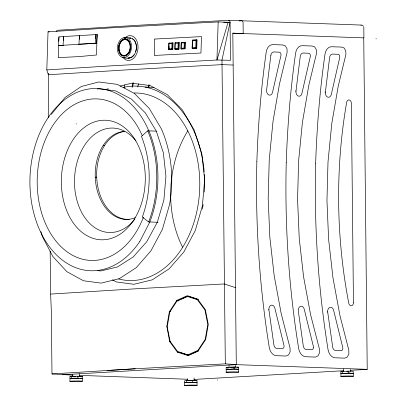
<?xml version="1.0" encoding="UTF-8"?>
<svg xmlns="http://www.w3.org/2000/svg" width="406" height="406" viewBox="0 0 406 406"><rect width="100%" height="100%" fill="white"/><g stroke="black" fill="none" stroke-linecap="round" stroke-linejoin="round"><path stroke-width="0.61" d="M233.151 65.031L222.026 64.63L131.696 69.568L48.319 74.75L46.812 69.918L48.03 31.841L112.629 27.75L199.97 22.873L218.164 21.924L228.421 22.294M63.524 40.285L63.64 36.56L97.207 34.515L96.42 55.003L78.835 56.607L58.342 57.632L58.642 45.614L63.361 45.305L58.327 45.584L58.946 36.87L63.64 36.56L63.047 45.269L95.466 43.285L95.161 43.249L95.917 34.596L95.725 38.321M79.388 39.27L79.51 35.53L78.926 44.224L79.231 44.259M172.824 49.41L168.734 49.578L168.942 43.087L173.027 42.919L172.824 49.41L168.734 49.578L168.942 43.087L169.221 43.122M169.013 49.613L169.104 46.66M172.748 42.884L172.545 49.37L171.824 48.74L171.992 43.488L173.027 42.919M178.995 49.08L174.905 49.248L175.113 42.757L179.198 42.594L178.995 49.08L174.905 49.248L175.113 42.757L175.392 42.792M178.919 42.554L178.716 49.045L177.995 48.416L178.163 43.163L179.198 42.594M185.095 48.75L181.04 48.923L181.249 42.432L185.298 42.265L185.095 48.75L181.04 48.923L181.249 42.432L181.528 42.468M185.019 42.229L184.811 48.715L184.096 48.086L184.258 42.833L185.298 42.265M196.768 48.126L192.17 48.329L192.429 40.158L197.027 39.961L196.768 48.126L192.449 48.365L192.17 48.329L192.429 40.158L197.027 39.961M192.53 45.853L192.652 42.082M195.768 47.461L195.991 40.534L196.748 39.925L196.489 48.091L195.768 47.461L192.363 47.649M218.164 21.924L216.946 60.007L111.411 65.828L46.812 69.918M58.794 41.245L58.946 36.87M124.332 39.549L124.424 37.58M125.403 37.555L125.312 39.524L125.88 39.494A8.145 5.684 -83.3 0 1 130.179 49.517A8.145 5.684 -83.3 0 1 122.226 55.12M125.652 39.499L125.708 37.55M129.717 42.29A8.48 5.917 -83.3 0 0 127.398 39.692L125.89 39.149L125.738 37.646M97.207 34.515L96.455 43.173L96.755 43.209L78.926 44.224M124.398 87.945L124.779 84.844M295.994 91.045L300.247 56.363A4.41 3.136 86.7 0 1 303.292 53.019L308.804 53.252L309.763 53.78L310.357 54.983L310.357 56.419L301.988 93.091A4.293 3.055 86.7 0 1 298.4 96.1A4.293 3.055 86.7 0 1 295.994 91.045L295.558 91.071M325.384 92.101L329.631 57.419A4.41 3.136 86.7 0 1 332.676 54.079L338.188 54.308L339.152 54.84L339.741 56.043L339.746 57.474L331.372 94.146A4.293 3.055 86.7 0 1 327.789 97.156A4.293 3.055 86.7 0 1 325.384 92.101L324.947 92.126M148.418 87.381L148.728 84.869M148.855 87.356L149.164 84.844M166.724 326.845L169.353 311.732L176.843 300.338L187.191 295.73L197.626 299.131L205.345 309.631L208.283 324.424L205.659 339.538L198.169 350.926L187.821 355.539L177.386 352.134L169.667 341.634L166.932 326.83M132.041 87.163L133.021 82.875M132.478 87.138L133.457 82.849M123.079 57.51C129.753 60.022 135.589 56.023 136.269 49.212A10.079 7.059 -83.2 0 0 134.01 40.006C131.458 37.357 127.398 37.677 124.003 37.596A10.079 7.034 -83.3 0 0 118.258 53.084A10.079 7.034 -83.3 0 0 130.174 52.765A10.079 7.034 -83.3 0 0 125.85 37.545M135.675 51.755L136.284 49.212A10.079 7.034 -83.3 0 0 133.995 40.001L132.468 38.737M137.761 86.96L138.497 83.895M363.746 37.895L367.217 369.348L236.287 364.639L225.33 363.842L221.975 60.017L230.065 22.239L228.096 22.279L216.946 60.007L230.461 60.306L230.065 22.239A2.025 1.421 -87.9 0 0 228.619 20.3L139.933 25.172L57.566 30.267A2.025 1.421 -87.9 0 0 56.348 31.348M82.235 378.463L74.592 378.174L69.959 378.585L79.14 378.189M184.694 382.711L192.617 382.269L196.971 382.594M238.454 369.364L234.1 369.039L226.178 369.48L234.1 369.039L238.51 369.206M353.19 373.49L348.83 373.165L340.913 373.606L348.83 373.165L353.245 373.332M197.966 299.4L188.973 296.466L187.202 296.405L177.087 300.912L169.769 312.036L167.221 326.916L170.073 341.273L177.62 351.54L187.811 354.859L189.587 354.925L198.575 350.921M134.122 54.764L133.259 55.942A10.079 7.034 -83.3 0 1 127.941 58.068M76.15 124.003L76.374 123.723M51.334 114.335L65.056 97.496L81.378 86.468L98.77 81.982L117.273 84.372L134.401 93.456L149.403 108.62L161.339 128.829A102.165 76.135 -87.6 0 1 169.505 204.756L162.37 229.441L150.925 250.847L136.259 267.65L119.344 278.658L101.038 283.119L83.448 280.754L66.914 271.69L52.881 256.562L42.305 236.439L40.95 231.664M139.791 241.514L149.824 221.986A91.208 63.97 -87.9 0 0 148.87 130.884M156.381 131.153L147.713 130.844L141.461 136.396C151.641 162.121 151.626 191.155 142.308 217.129L148.667 221.945L157.964 222.28M179.193 300.146L188.394 296.05M187.811 354.859L197.92 350.358L205.243 339.223L207.811 324.45L204.934 309.991L197.392 299.729L187.202 296.405M124.409 39.189L122.845 39.813A8.48 5.917 -83.3 0 0 119.12 50.943A8.48 5.917 -83.3 0 0 126.672 55.307M120.11 86.148L131.681 83.159L150.149 85.554L167.277 94.639L182.279 109.803L194.215 130.011L201.843 153.879L204.634 179.777L202.391 205.938L195.266 230.583L183.801 252.03L169.135 268.833L152.22 279.841L133.914 284.301L116.324 281.937L112.467 279.82M97.404 89.081L98.633 88.767L115.669 90.924L131.483 99.135L145.312 112.853L156.31 131.153L156.858 132.803L163.354 152.768L165.937 176.224L163.887 199.925L163.09 202.69L157.33 222.255L146.764 241.697L133.204 256.932L117.578 266.92L100.698 270.975L97.658 270.579M79.221 376.463L79.561 376.377L78.972 376.301M128.403 58.058L131.194 57.449M69.989 381.407L69.939 376.56L71.695 376.255L82.271 376.286L82.322 381.132M80.52 376.59L82.271 376.286L79.363 376.352L79.332 373.814M238.54 372.028L238.489 367.181L234.074 367.014L226.157 367.455L226.208 372.302M197.057 385.258L197.006 380.412L192.591 380.244L184.674 380.686L184.725 385.533M195.839 380.615L197.006 380.412L194.098 380.478L194.068 377.94M185.278 382.609L197.027 382.437M353.276 376.154L353.225 371.307L348.81 371.14L340.893 371.581L340.944 376.428M72.699 375.124L51.983 373.941L51.318 310.407L50.618 294.076L133.99 288.894L224.32 283.956L235.48 287.631M51.983 373.941L135.259 368.765L225.33 363.842M107.204 370.5L135.259 368.765M239.124 20.914L241.646 20.767A2.025 1.421 -87.9 0 1 243.087 22.711L243.204 33.541L232.816 33.185L236.287 364.639L62.58 374.763M48.304 74.755L48.304 73.598L48.766 117.608M268.473 309.839L268.909 309.814A4.319 3.07 86.7 0 1 271.259 305.216A4.319 3.07 86.7 0 1 274.862 308.2L284.007 345.501L284.058 346.831L283.596 347.962L282.759 348.546L276.684 348.368A4.055 2.888 86.7 0 1 273.893 344.831L268.909 309.814M327.246 311.955L327.683 311.93A4.319 3.07 86.7 0 1 330.032 307.332A4.319 3.07 86.7 0 1 333.636 310.311L342.781 347.617L342.831 348.947L342.37 350.079L341.532 350.657L335.457 350.479A4.055 2.888 86.7 0 1 332.666 346.942L327.683 311.93M194.144 379.432L343.846 370.708M350.165 370.343L367.217 369.348M223.696 22.523L228.096 22.279M181.233 48.243L184.096 48.086M192.581 40.717L195.991 40.534M181.401 42.99L184.258 42.833M169.104 43.645L171.992 43.488M175.275 43.315L178.163 43.163M168.937 48.898L171.824 48.74M175.108 48.568L177.995 48.416M124.678 37.677L124.145 37.591L124.074 39.113A8.541 5.958 -83.3 0 0 119.207 52.237A8.541 5.958 -83.3 0 0 129.301 51.963A8.541 5.958 -83.3 0 0 125.637 39.067L125.89 39.149M130.57 38.108L129.524 38.134L130.712 38.103M230.385 367.207L235.581 367.247L235.561 365.349M75.861 376.266L72.654 376.469L72.831 374.596M227.324 367.43L226.157 367.455L227.421 367.506M236.744 367.222L238.489 367.181M69.939 376.56L72.852 376.494M342.639 371.546L340.893 371.581L342.786 371.657M103.114 145.561L104.565 145.536M95.253 177.199L96.699 177.173M346.815 371.287L348.571 371.282M360.924 25.06L362.36 25.314L363.583 26.278M228.619 20.3L361.299 25.07M232.816 33.185L363.923 37.885L363.812 27.05M48.03 31.841L49.238 31.881M197.392 299.729L198.575 299.77M176.843 300.338L178.62 300.404M177.087 300.912L178.275 300.953M169.353 311.732L170.535 311.772M169.667 341.634L170.85 341.674M177.386 352.134L179.163 352.2L189.013 355.412M79.657 375.377L187.821 379.265M80.403 378.24L82.291 378.311M145.115 87.046L153.955 87.442M58.327 45.584L58.642 45.614M194.291 380.503L187.389 380.595L187.567 378.722M376.088 38.474L376.093 38.885M350.297 369.475L350.312 371.373M348.81 371.14L348.83 373.165M343.583 368.958L343.608 371.495M342.644 371.277L342.664 373.302M234.074 367.014L234.1 369.039M229.05 365.491L229.07 367.394M227.908 367.151L227.933 369.176M217.514 379.783L217.52 380.194M192.591 380.244L192.617 382.269M186.425 380.381L186.45 382.406M77.861 376.118L77.881 378.138M71.695 376.255L71.715 378.275M50.166 251.218L50.618 294.076M134.259 92.964A93.842 66.807 -87.5 0 1 199.321 194.895A93.842 66.807 -87.5 0 1 118.638 278.958M123.394 87.407A100.744 71.725 -87.5 0 1 204.218 172.002M204.406 174.529A100.744 71.725 -87.5 0 1 204.451 192.094M203.142 204.599A100.744 71.725 -87.5 0 1 202.406 209.014M182.568 247.183A93.842 66.807 -87.5 0 1 187.851 130.788M120.988 54.094A8.145 5.684 -83.3 0 1 119.344 50.811M119.146 49.811A8.145 5.684 -83.3 0 1 119.151 46.654M119.628 44.599A8.145 5.684 -83.3 0 1 123.896 39.671M130.402 44.183A8.48 5.917 -83.3 0 1 130.605 45.223M130.103 50.648A8.48 5.917 -83.3 0 1 129.484 52.125M129.24 52.582A8.48 5.917 -83.3 0 1 128.687 53.425M122.719 57.043A12.464 8.719 -83.2 0 0 128.611 60.474A12.464 8.734 -83.2 0 0 138.045 47.553A12.464 8.734 -83.2 0 0 129.402 35.667A12.464 8.719 -83.2 0 0 125.084 37.712M139.771 241.463A91.172 63.945 -87.9 0 1 45.467 240.966A91.172 63.945 -87.9 0 1 56.459 107.138A91.172 63.945 -87.9 0 1 148.85 130.899M107.301 88.889A91.172 63.945 -87.9 0 1 108.544 88.97M143.46 217.169A80.824 56.688 -87.9 0 1 58.231 243.778A80.824 56.688 -87.9 0 1 56.561 120.262A80.824 56.688 -87.9 0 1 142.359 135.848M147.713 130.844A91.208 63.97 -87.9 0 1 148.667 221.945M134.883 219.21A52.252 36.647 -87.9 0 1 84.209 216.713A52.252 36.647 -87.9 0 1 85.164 144.399A52.252 36.647 -87.9 0 1 135.919 140.867M135.188 217.682A44.036 30.942 88.9 0 1 95.679 182.492A44.036 30.942 88.9 0 1 124.475 131.402M129.286 219.367A44.036 30.942 88.9 0 1 96.74 178.051A44.036 30.942 88.9 0 1 124.688 131.483M256.856 161.69C255.313 223.894 259.358 286.23 269.31 347.663A10.15 7.222 86.7 0 0 276.42 355.686L286.027 356.032L288.595 354.88L290.123 351.804L290.031 347.978L281.211 313.635L274.197 275.735L269.838 237.205L268.178 198.407L269.239 159.725L272.999 121.531L279.429 84.189L287.149 52.242L286.971 48.644L285.281 45.837L282.769 44.964L273.167 44.624A9.724 6.917 86.7 0 0 266.214 52.141C261.038 88.452 258.084 125.038 256.856 161.69M286.24 162.745C284.702 224.949 288.747 287.291 298.699 348.718A10.15 7.222 86.7 0 0 305.809 356.742L315.416 357.087L317.979 355.935L319.512 352.86L319.42 349.033L310.595 314.691L303.581 276.796L299.227 238.261L297.568 199.468L298.623 160.786L302.389 122.587L308.819 85.245L316.538 53.298L316.36 49.699L314.67 46.893L312.158 46.02L302.551 45.68A9.724 6.917 86.7 0 0 295.604 53.196C290.427 89.508 287.473 126.093 286.24 162.745M315.629 163.801C314.087 226.01 318.131 288.346 328.084 349.779A10.15 7.222 86.7 0 0 335.199 357.798L344.801 358.148L347.369 356.996L348.896 353.915L348.81 350.089L339.984 315.751L332.971 277.851L328.611 239.317L326.952 200.523L328.012 161.842L331.773 123.642L338.203 86.3L345.922 54.358L345.745 50.755L344.06 47.954L341.542 47.081L331.941 46.736A9.724 6.917 86.7 0 0 324.988 54.257C319.811 90.563 316.863 127.154 315.629 163.801M154.777 39.047L154.31 55.455L200.95 53.024L201.488 36.616L154.777 39.047M270.858 55.302L266.61 89.99A4.293 3.055 86.7 0 0 269.016 95.045A4.293 3.055 86.7 0 0 272.599 92.035L280.972 55.358L280.967 53.927L280.379 52.724L279.414 52.191L273.903 51.963A4.41 3.136 86.7 0 0 270.858 55.302M313.447 347.886L312.98 349.018L312.148 349.602L306.073 349.424A4.055 2.888 86.7 0 1 303.282 345.887L298.293 310.869A4.319 3.07 86.7 0 1 300.643 306.271A4.319 3.07 86.7 0 1 304.251 309.255L313.396 346.557L313.447 347.886M125.576 39.519L124.094 39.56A8.09 5.643 -83.3 0 0 119.486 51.983A8.09 5.643 -83.3 0 0 129.047 51.729A8.09 5.643 -83.3 0 0 125.576 39.519M353.448 302.526L351.363 103.363A3.349 2.38 86.7 0 0 349.241 99.972A3.349 2.38 86.7 0 0 346.658 102.363A403.534 287.006 86.7 0 0 348.764 303.191A3.349 2.38 86.7 0 0 351.398 305.769A3.349 2.38 86.7 0 0 353.448 302.526M186.318 385.649A6.354 0.299 -0.6 0 0 197.001 385.411A6.354 0.299 -0.6 0 0 189.353 385.121A6.354 0.299 -0.6 0 0 186.318 385.649M342.537 376.545A6.354 0.299 -0.6 0 0 353.22 376.311A6.354 0.299 -0.6 0 0 345.572 376.017A6.354 0.299 -0.6 0 0 342.537 376.545M227.802 372.419A6.354 0.299 -0.6 0 0 238.484 372.185A6.354 0.299 -0.6 0 0 230.836 371.891A6.354 0.299 -0.6 0 0 227.802 372.419M71.583 381.523A6.354 0.299 -0.6 0 0 82.266 381.285A6.354 0.299 -0.6 0 0 74.618 380.995A6.354 0.299 -0.6 0 0 71.583 381.523M133.432 220.519A59.814 41.95 -87.9 0 0 113.568 121.663A59.814 41.95 -87.9 0 0 62.925 197.829A59.814 41.95 -87.9 0 0 133.432 220.519"/></g></svg>
